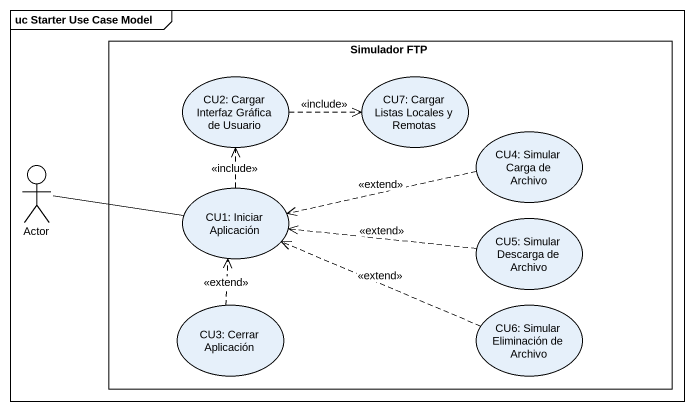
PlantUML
@startuml
mainframe uc Starter Use Case Model
rectangle "Simulador FTP" as Simulador_FTP {
  usecase "CU2: Cargar Interfaz Gráfica de Usuario" as CU2_Cargar_Interfaz_Gráfica
  usecase "CU7: Cargar Listas Locales y Remotas" as CU7_Cargar_Listas_Locales_y
  usecase "CU4: Simular Carga de Archivo" as CU4_Simular_Carga_de_Archivo
  usecase "CU1: Iniciar Aplicación" as CU1_Iniciar_Aplicación
  usecase "CU5: Simular Descarga de Archivo" as CU5_Simular_Descarga_de
  usecase "CU3: Cerrar Aplicación" as CU3_Cerrar_Aplicación
  usecase "CU6: Simular Eliminación de Archivo" as CU6_Simular_Eliminación_de
}
actor "Actor" as Actor_
CU2_Cargar_Interfaz_Gráfica .right.> CU7_Cargar_Listas_Locales_y : <<include>>
CU4_Simular_Carga_de_Archivo .left.> CU1_Iniciar_Aplicación : <<extend>>
Actor_ -right- CU1_Iniciar_Aplicación
CU1_Iniciar_Aplicación .up.> CU2_Cargar_Interfaz_Gráfica : <<include>>
CU5_Simular_Descarga_de .left.> CU1_Iniciar_Aplicación : <<extend>>
CU3_Cerrar_Aplicación .up.> CU1_Iniciar_Aplicación : <<extend>>
CU6_Simular_Eliminación_de .left.> CU1_Iniciar_Aplicación : <<extend>>
@enduml
